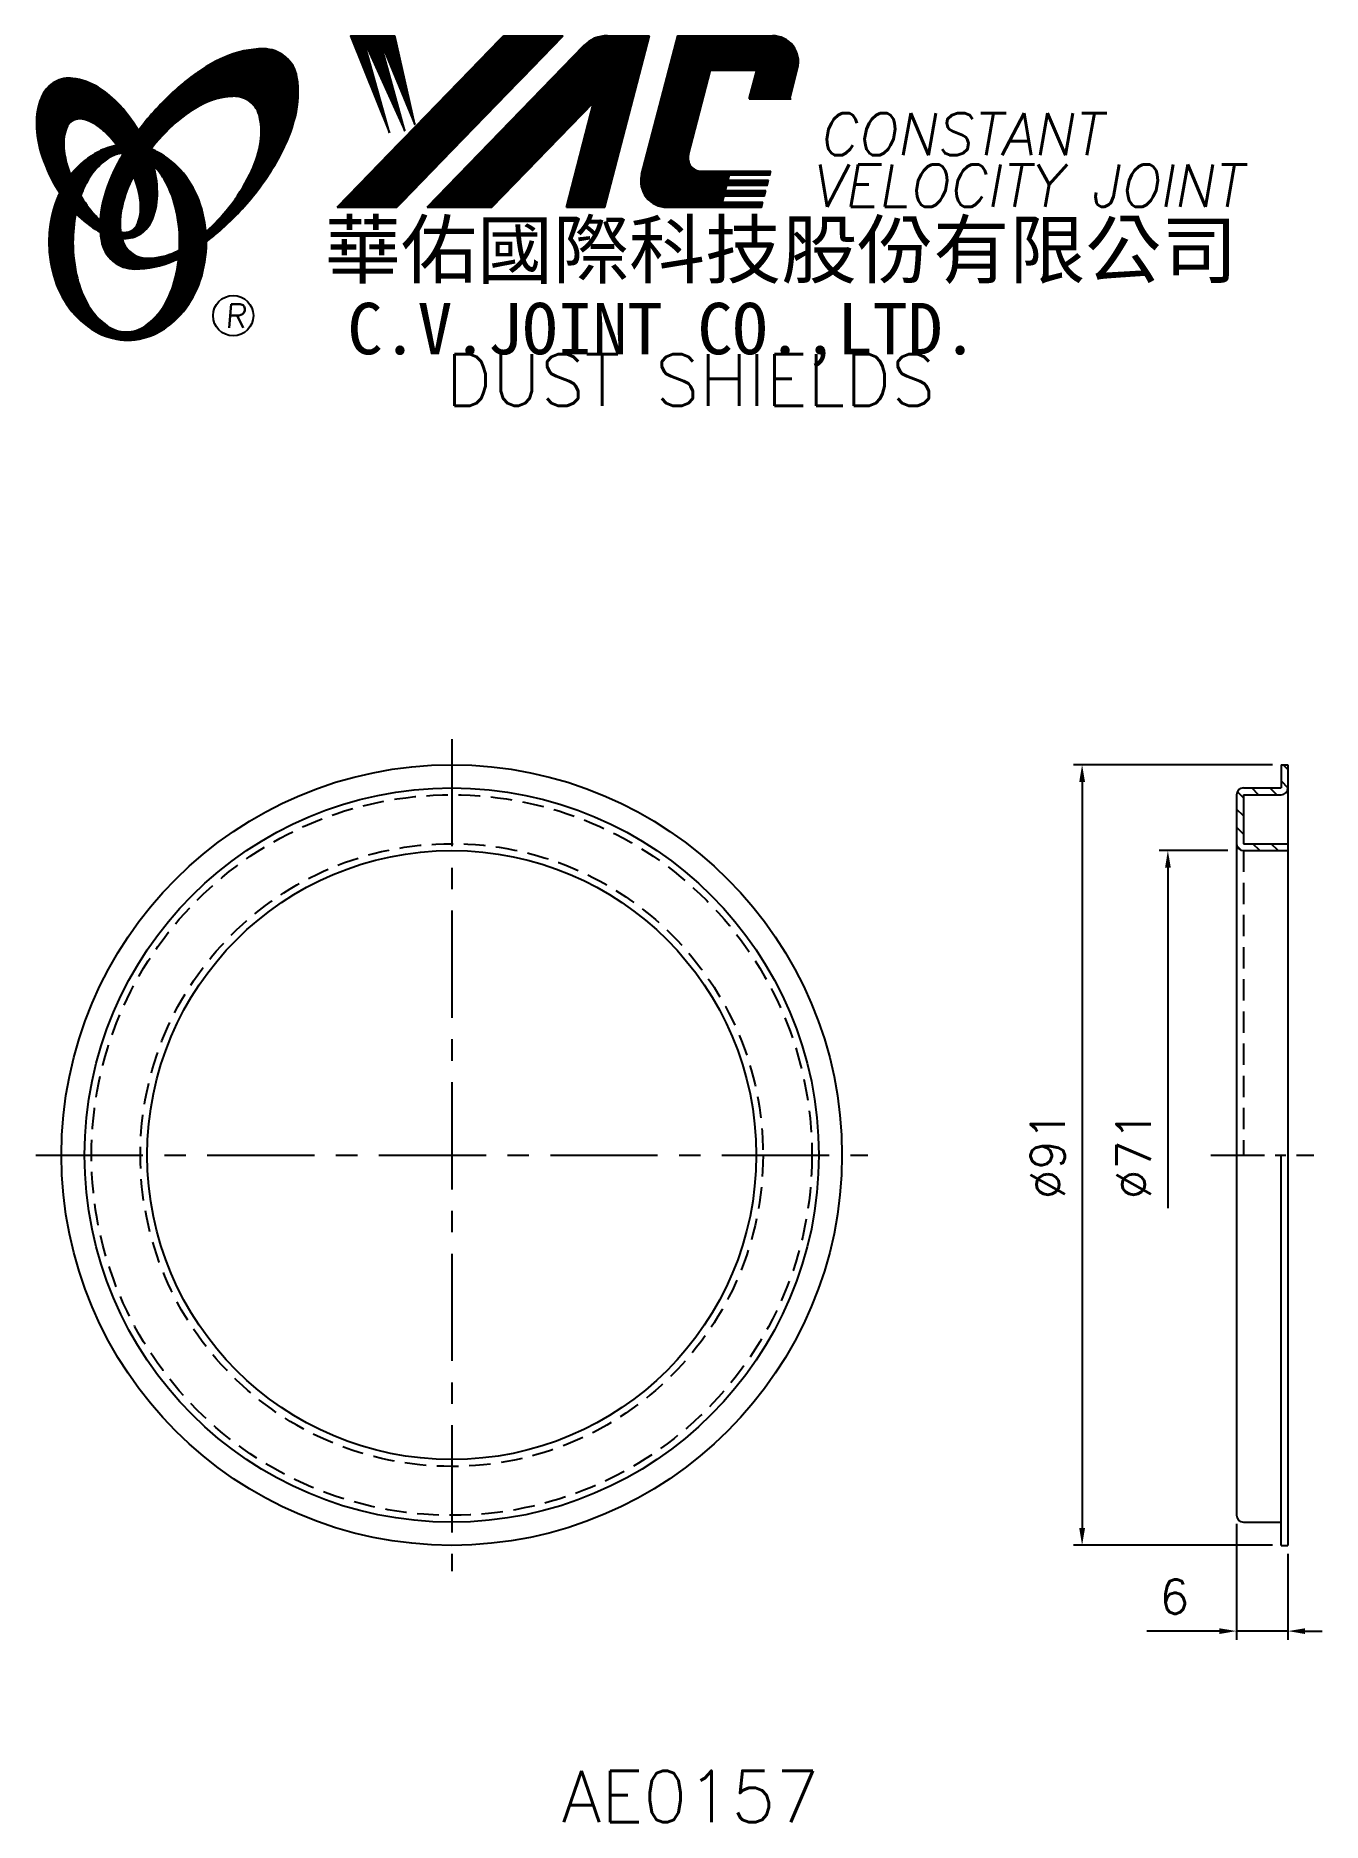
# Model space of a CAD drawing. Extents: x 112 to 262, y 0 to 208.
import ezdxf
from ezdxf.enums import TextEntityAlignment as Align

# ---------------------------------------------------------------- set-up
doc = ezdxf.new("R2010")
doc.units = 0
doc.header["$LTSCALE"] = 10
doc.header["$MEASUREMENT"] = 0
doc.linetypes.add('CENTER', pattern=[2, 1.25, -0.25, 0.25, -0.25])
doc.linetypes.add('HIDDEN', pattern=[0.375, 0.25, -0.125])
doc.layers.get('0').update_dxf_attribs({"linetype": 'CONTINUOUS'})
doc.layers.get('DEFPOINTS').update_dxf_attribs({"linetype": 'CONTINUOUS'})
doc.layers.add('4', color=4, linetype='CONTINUOUS')
doc.styles.add('CHINA', font='KAIU.TTF')
doc.styles.add('ITALICC', font='simplex.shx')
doc.dimstyles.new('STANDARD$0', dxfattribs={"dimtxt": 4, "dimasz": 2, "dimexe": 1, "dimexo": 1, "dimgap": 2, "dimtad": 1, "dimdec": 4, "dimzin": 10, "dimtxsty": 'ITALICC', "dimcen": 2, "dimclrd": 5, "dimclre": 5, "dimclrt": 18, "dimaunit": 1, "dimazin": 3, "dimtp": 0.1, "dimtfac": 0.7, "dimtdec": 4, "dimtmove": 0, "dimatfit": 3, "dimtolj": 1, "dimtzin": 10})
pattern_1 = [(45, (181.325208, -35.953442), (-0.00727476112, 0.00727476112), [])]
pattern_2 = [(45, (12.734663, 0.350968), (-0.00883883476, 0.00883883476), [])]

# ---------------------------------------------------------------- blocks, each defined once
blk = doc.blocks.new('*D14')
at = {"color": 5, "linetype": 'BYBLOCK'}
for p, q in [((250.69, 112.79), (242.69, 112.79)), ((243.69, 110.79), (243.69, 71.1))]:
    blk.add_line(p, q, dxfattribs=at)
blk.add_solid([(243.36, 110.79), (244.03, 110.79), (243.69, 112.79)], dxfattribs=at)
at = {"layer": 'DEFPOINTS', "color": 0, "linetype": 'BYBLOCK'}
for p in [(243.69, 112.79), (251.69, 112.79), (251.69, 41.79)]:
    blk.add_point(p, dxfattribs=at)
at = {"color": 18, "linetype": 'BYBLOCK', "insert": (239.69, 77.29), "char_height": 4, "attachment_point": 5, "rotation": 90, "style": 'ITALICC'}
blk.add_mtext('\\A1;∅71', dxfattribs=at)
blk = doc.blocks.new('*D15')
at = {"color": 5, "linetype": 'BYBLOCK'}
for p, q in [((255.89, 122.79), (232.69, 122.79)), ((233.69, 120.79), (233.69, 33.79)), ((255.89, 31.79), (232.69, 31.79))]:
    blk.add_line(p, q, dxfattribs=at)
for points in [[(233.36, 120.79), (234.03, 120.79), (233.69, 122.79)], [(233.36, 33.79), (234.03, 33.79), (233.69, 31.79)]]:
    blk.add_solid(points, dxfattribs=at)
at = {"layer": 'DEFPOINTS', "color": 0, "linetype": 'BYBLOCK'}
for p in [(256.89, 122.79), (233.69, 31.79), (256.89, 31.79)]:
    blk.add_point(p, dxfattribs=at)
at = {"color": 18, "linetype": 'BYBLOCK', "insert": (229.69, 77.29), "char_height": 4, "attachment_point": 5, "rotation": 90, "style": 'ITALICC'}
blk.add_mtext('\\A1;∅91', dxfattribs=at)
blk = doc.blocks.new('*D16')
at = {"color": 5, "linetype": 'BYBLOCK'}
for p, q in [((251.69, 34.29), (251.69, 20.79)), ((257.69, 30.79), (257.69, 20.79)), ((249.69, 21.79), (241.22, 21.79)), ((257.69, 21.79), (251.69, 21.79)), ((259.69, 21.79), (261.69, 21.79))]:
    blk.add_line(p, q, dxfattribs=at)
for points in [[(249.69, 22.12), (249.69, 21.45), (251.69, 21.79)], [(259.69, 22.12), (259.69, 21.45), (257.69, 21.79)]]:
    blk.add_solid(points, dxfattribs=at)
at = {"layer": 'DEFPOINTS', "color": 0, "linetype": 'BYBLOCK'}
for p in [(251.69, 35.29), (257.69, 31.79), (251.69, 21.79)]:
    blk.add_point(p, dxfattribs=at)
at = {"color": 18, "linetype": 'BYBLOCK', "insert": (244.45, 25.79), "char_height": 4, "attachment_point": 5, "style": 'ITALICC'}
blk.add_mtext('\\A1;6', dxfattribs=at)

msp = doc.modelspace()

# ---------------------------------------------------------------- hatches: boundary and pattern name
at = {"layer": '4', "linetype": 'CONTINUOUS'}
h = msp.add_hatch(dxfattribs=at)
h.set_pattern_fill('ANSI31', color=5, scale=0.082305, style=0)
h.set_pattern_definition([(45, (12.734663, 0.350968), (-0.00727476112, 0.00727476112), [])])
h.paths.add_polyline_path([(134.77013, 200.71947, -0.172879177), (136.71161, 200.06091, -0.172879177), (137.7989, 198.32285, -0.104527385), (137.82668, 194.99466, -0.065680101), (136.65715, 191.59271, -0.051823203), (134.21673, 187.75032, -0.044272532), (131.54176, 184.92398, -0.020203161), (131.59534, 183.78606, 0.006517006), (131.99989, 184.09814, 0.049863361), (136.55332, 188.5112, 0.049863361), (140.14296, 193.73837, 0.063682799), (141.964, 198.36571, 0.103597411), (142.1533, 202.94969, 0.177892575), (140.80469, 205.31996, 0.177892575), (138.2423, 206.25329, 0.103597411), (133.7545, 205.30024, 0.063682799), (129.49676, 202.73117, 0.049863361), (124.94333, 198.31811, 0.016070017), (123.67264, 196.7118, -0.007061632), (123.91992, 196.27476, -0.031648676), (124.8725, 194.23819, -0.008069351), (125.30441, 194.8025, -0.051823203), (128.48278, 198.06095, -0.065680101), (131.52471, 199.98131, -0.104527385)])
h.paths.add_polyline_path([(121.69446, 187.55815, -0.065680101), (122.864, 190.96011, -0.006063428), (123.10794, 191.43512, 0.027613469), (122.3811, 193.02319, 0.017011252), (121.84768, 193.95817, 0.007829282), (121.3537, 193.09094, 0.063682799), (119.53265, 188.4636, 0.103597411), (119.34335, 183.87963, 0.177892575), (120.69196, 181.50935, 0.177892575), (123.25435, 180.57602, 0.103597411), (127.74215, 181.52907, 0.008811776), (128.36912, 181.81914, 0.013922709), (128.44644, 182.78895, -0.009086703), (127.99643, 182.57151, -0.104527385), (124.75101, 181.83335, -0.172879177), (122.80953, 182.49191, -0.172879177), (121.72224, 184.22996, -0.104527385)])
h = msp.add_hatch(dxfattribs=at)
h.set_pattern_fill('ANSI31', color=5, scale=0.1, style=0)
h.set_pattern_definition(pattern_2)
h.paths.add_polyline_path([(173.19337, 207.78195), (166.23606, 207.78195), (146.81945, 187.77819), (153.77676, 187.77819)])
h.paths.add_polyline_path([(176.74026, 200.01638), (173.55989, 187.77819), (178.04087, 187.77819), (183.23931, 207.78195), (178.34258, 207.78195, 0.202785967), (175.60851, 206.62553), (157.31437, 187.77819), (164.86129, 187.77819)])
h.paths.add_polyline_path([(190.36737, 203.78353), (195.76109, 203.78353), (194.89207, 200.43952), (199.60889, 200.43952), (200.52561, 203.96708, 0.490800957), (197.5754, 207.78195), (186.54109, 207.78195), (182.33403, 191.59306, 0.490800957), (185.28423, 187.77819), (196.31855, 187.77819), (196.473, 188.3725), (191.75618, 188.3725), (191.94954, 189.11659), (196.66636, 189.11659), (196.82492, 189.72672), (192.1081, 189.72672), (192.26934, 190.34719), (196.98617, 190.34719), (197.14235, 190.94818), (192.42553, 190.94818), (192.58233, 191.55156), (197.29915, 191.55156), (197.41588, 192.00076), (189.27613, 192.00076, -0.490800957), (187.80103, 193.90819)])
h = msp.add_hatch(dxfattribs=at)
h.set_pattern_fill('ANSI31', color=1, scale=0.1, style=0)
h.set_pattern_definition(pattern_2)
h.paths.add_polyline_path([(153.55143, 207.78195), (148.3741, 207.78195), (152.94487, 196.47821), (149.87893, 207.43619), (154.71367, 196.71387), (151.76566, 207.43619), (155.89288, 197.42084)])
h = msp.add_hatch(dxfattribs=at)
h.set_pattern_fill('ANSI31', color=3, scale=0.082305, style=0)
h.set_pattern_definition(pattern_1)
h.paths.add_polyline_path([(118.97363, 201.77031, 0.106488277), (116.03175, 202.80888, 0.158297415), (113.94155, 202.41384, 0.158297415), (112.48222, 200.86615, 0.106488277), (111.77141, 197.82838, 0.071723199), (112.18945, 194.51542, 0.058080454), (113.73444, 190.70004, 0.058080454), (116.11548, 187.34225, 0.071723199), (118.68072, 185.20449, 0.020895977), (119.22091, 184.90251, -0.030777155), (119.205, 186.27872, -0.042059526), (118.10865, 187.44148, -0.04691039), (116.48948, 189.92263, -0.04691039), (115.3612, 192.66212, -0.060581117), (114.9591, 194.92419, -0.10187153), (115.27072, 197.01239, -0.185892489), (116.05081, 197.90403, -0.185892489), (117.22745, 198.04215, -0.10187153), (119.1251, 197.11661, -0.060581117), (120.76194, 195.50434, -0.04691039), (122.3811, 193.02319, -0.04691039), (123.50938, 190.28371, -0.060581117), (123.91148, 188.02164, -0.10187153), (123.59986, 185.93344, -0.185892489), (122.81977, 185.0418, -0.185892489), (121.64313, 184.90368, -0.002013383), (121.60233, 184.9143, 0.021593804), (121.72224, 184.22996, 0.006477741), (121.74025, 184.15293, 0.14950097), (123.7128, 184.56097, 0.158297415), (125.17213, 186.10865, 0.106488277), (125.88295, 189.14642, 0.071723199), (125.4649, 192.45938, 0.058080454), (123.91992, 196.27476, 0.058080454), (121.53887, 199.63256, 0.071723199)])
h = msp.add_hatch(dxfattribs=at)
h.set_pattern_fill('ANSI31', color=1, scale=0.082305, style=0)
h.set_pattern_definition(pattern_1)
h.paths.add_polyline_path([(120.06725, 193.44686, -0.120168026), (121.75905, 194.10025, 0.016865385), (121.15928, 194.98299, 0.076648372), (119.00306, 194.26407, 0.104809576), (115.9186, 191.75097, 0.005838257), (115.75166, 191.53877, 0.028089978), (116.48948, 189.92263, 0.014237292), (116.93161, 189.13759, -0.045767751), (117.85679, 191.07443, -0.106890197)])
h.paths.add_polyline_path([(116.03589, 183.69224, -0.048711043), (116.36599, 187.07258, -0.007865741), (116.11548, 187.34225, -0.037695478), (114.47961, 189.46101, 0.03042545), (113.95428, 188.15703, 0.080710289), (113.22885, 183.69224, 0.080710289), (113.95428, 179.22745, 0.089265679), (115.9186, 175.63351, 0.104809576), (119.00306, 173.12041, 0.11926607), (122.41225, 172.29547, 0.11926607), (125.82144, 173.12041, 0.104809576), (128.9059, 175.63351, 0.089265679), (130.87022, 179.22745, 0.080710289), (131.59566, 183.69224, 0.080710289), (130.87022, 188.15703, 0.089265679), (128.9059, 191.75097, 0.104809576), (125.82144, 194.26407, 0.025513357), (125.12821, 194.57682, 0.004818181), (124.8725, 194.23819, -0.023722145), (125.41372, 192.64144, -0.065307489), (126.6489, 191.07443, -0.073950765), (127.96135, 187.8767, -0.060532391), (128.46981, 183.69224, -0.060532391), (127.96135, 179.50778, -0.073950765), (126.6489, 176.31005, -0.106890197), (124.43844, 173.93762, -0.153118262), (122.25285, 173.25224, -0.153118262), (120.06725, 173.93762, -0.106890197), (117.85679, 176.31005, -0.073950765), (116.54434, 179.50778, -0.060532391)])
h = msp.add_hatch(dxfattribs=at)
h.set_pattern_fill('ANSI31', color=5, scale=12, angle=90, style=0)
h.set_pattern_definition([(135, (25.6287, -6.3287), (-1.06066, -1.06066), [])])
h.paths.add_polyline_path([(256.89188, 119.28786, 0.414213562), (257.69188, 120.08786), (257.69188, 122.78786), (256.89188, 122.78786), (256.89188, 120.08786), (252.49188, 120.08786, 0.414213562), (251.69188, 119.28786), (251.69188, 113.58786, 0.414213562), (252.49188, 112.78786), (257.69188, 112.78786), (257.69188, 113.58786), (252.49188, 113.58786), (252.49188, 119.28786)])

# ---------------------------------------------------------------- linework, layer by layer
at = {"layer": '4', "color": 5, "linetype": 'CONTINUOUS'}
for p, q in [((146.81945, 187.77819), (166.23606, 207.78195)), ((153.77676, 187.77819), (173.19337, 207.78195)), ((157.31437, 187.77819), (175.60851, 206.62553)), ((166.23606, 207.78195), (173.19337, 207.78195)), ((178.04087, 187.77819), (183.23931, 207.78195)), ((178.34258, 207.78195), (183.23931, 207.78195)), ((182.33403, 191.59306), (186.54109, 207.78195)), ((186.54109, 207.78195), (197.5754, 207.78195)), ((187.80103, 193.90819), (190.36737, 203.78353)), ((190.36737, 203.78353), (195.76109, 203.78353)), ((194.89207, 200.43952), (195.76109, 203.78353)), ((199.60889, 200.43952), (200.52561, 203.96708)), ((164.86129, 187.77819), (176.74026, 200.01638)), ((173.55989, 187.77819), (176.74026, 200.01638)), ((194.89207, 200.43952), (199.75932, 200.43952)), ((189.27613, 192.00076), (197.41588, 192.00076)), ((197.29915, 191.55156), (197.41588, 192.00076)), ((192.1081, 189.72672), (192.26934, 190.34719)), ((192.1081, 189.72672), (196.82492, 189.72672)), ((192.26934, 190.34719), (196.98617, 190.34719)), ((192.42553, 190.94818), (192.58233, 191.55156)), ((192.42553, 190.94818), (197.14235, 190.94818)), ((192.58233, 191.55156), (197.29915, 191.55156)), ((196.66636, 189.11659), (196.82492, 189.72672)), ((196.98617, 190.34719), (197.14235, 190.94818)), ((146.81945, 187.77819), (153.77676, 187.77819)), ((157.31437, 187.77819), (164.86129, 187.77819)), ((173.55989, 187.77819), (178.04087, 187.77819)), ((185.28423, 187.77819), (196.31855, 187.77819)), ((191.75618, 188.3725), (191.94954, 189.11659)), ((191.75618, 188.3725), (196.473, 188.3725)), ((191.94954, 189.11659), (196.66636, 189.11659)), ((196.31855, 187.77819), (196.473, 188.3725))]:
    msp.add_line(p, q, dxfattribs=at)
at = {"layer": '4', "color": 1, "linetype": 'CONTINUOUS'}
for p, q in [((148.3741, 207.78195), (152.94487, 196.47821)), ((148.3741, 207.78195), (153.55143, 207.78195)), ((149.87893, 207.43619), (154.71367, 196.71387)), ((152.94487, 196.47821), (149.87893, 207.43619)), ((151.76566, 207.43619), (155.89288, 197.42084)), ((154.71367, 196.71387), (151.76566, 207.43619)), ((155.89288, 197.42084), (153.55143, 207.78195))]:
    msp.add_line(p, q, dxfattribs=at)
at = {"layer": '4', "color": 5, "linetype": 'CENTER'}
for p, q in [((160.19191, 125.78786), (160.19191, 28.78786)), ((111.69191, 77.28786), (208.69191, 77.28786))]:
    msp.add_line(p, q, dxfattribs=at)
at = {"layer": '4', "color": 7, "linetype": 'CONTINUOUS'}
for p, q in [((256.89188, 122.78786), (257.69188, 122.78786)), ((256.89188, 122.78786), (256.89188, 120.08786)), ((257.69188, 122.78786), (257.69188, 31.78786)), ((251.69188, 119.28786), (251.69188, 35.28786)), ((252.49188, 120.08786), (256.89188, 120.08786)), ((252.49188, 119.28786), (256.89188, 119.28786)), ((252.49188, 119.28786), (252.49188, 113.58786)), ((252.49188, 113.58786), (257.69188, 113.58786)), ((252.49188, 112.78786), (257.69188, 112.78786)), ((256.89188, 31.78786), (256.89188, 77.28786)), ((252.49188, 34.48786), (256.89188, 34.48786)), ((256.89188, 31.78786), (257.69188, 31.78786)), ((256.89188, 31.78786), (257.69188, 31.78786))]:
    msp.add_line(p, q, dxfattribs=at)
at = {"layer": '4', "color": 5, "linetype": 'HIDDEN'}
msp.add_line((252.49188, 112.78786), (252.49188, 77.28786), dxfattribs=at)
at = {"layer": '4', "color": 5, "linetype": 'CENTER', "ltscale": 0.5}
msp.add_line((248.69188, 77.28786), (260.69188, 77.28786), dxfattribs=at)
at = {"layer": '4', "color": 5, "linetype": 'CONTINUOUS'}
for points in [[(131.59534, 183.78606, 0.006517006), (131.99989, 184.09814, 0.049863361), (136.55332, 188.5112, 0.049863361), (140.14296, 193.73837, 0.063682799), (141.964, 198.36571, 0.103597411), (142.1533, 202.94969, 0.177892575), (140.80469, 205.31996, 0.177892575), (138.2423, 206.25329, 0.103597411), (133.7545, 205.30024, 0.063682799), (129.49676, 202.73117, 0.049863361), (124.94333, 198.31811, 0.016070017), (123.67264, 196.7118)], [(131.54176, 184.92398, 0.044272532), (134.21673, 187.75032, 0.051823203), (136.65715, 191.59271, 0.065680101), (137.82668, 194.99466, 0.104527385), (137.7989, 198.32285, 0.172879177), (136.71161, 200.06091, 0.172879177), (134.77013, 200.71947, 0.104527385), (131.52471, 199.98131, 0.065680101), (128.48278, 198.06095, 0.051823203), (125.30441, 194.8025, 0.008069351), (124.8725, 194.23819)], [(121.84768, 193.95817, 0.007829282), (121.3537, 193.09094, 0.063682799), (119.53265, 188.4636, 0.103597411), (119.34335, 183.87963, 0.177892575), (120.69196, 181.50935, 0.177892575), (123.25435, 180.57602, 0.103597411), (127.74215, 181.52907, 0.008811776), (128.36912, 181.81914, 0.008811776)], [(123.10794, 191.43512, 0.006063428), (122.864, 190.96011, 0.065680101), (121.69446, 187.55815, 0.104527385), (121.72224, 184.22996, 0.172879177), (122.80953, 182.49191, 0.172879177), (124.75101, 181.83335, 0.104527385), (127.99643, 182.57151, 0.009086703), (128.44644, 182.78895, 0.009086703)]]:
    msp.add_lwpolyline(points, format="xyb", dxfattribs=at)
at = {"layer": '4', "color": 3, "linetype": 'CONTINUOUS'}
for points in [[(121.74025, 184.15293, 0.14950097), (123.7128, 184.56097, 0.158297415), (125.17213, 186.10865, 0.106488277), (125.88295, 189.14642, 0.071723199), (125.4649, 192.45938, 0.058080454), (123.91992, 196.27476, 0.058080454), (121.53887, 199.63256, 0.071723199), (118.97363, 201.77031, 0.106488277), (116.03175, 202.80888, 0.158297415), (113.94155, 202.41384, 0.158297415), (112.48222, 200.86615, 0.106488277), (111.77141, 197.82838, 0.071723199), (112.18945, 194.51542, 0.058080454), (113.73444, 190.70004, 0.058080454), (116.11548, 187.34225, 0.071723199), (118.68072, 185.20449, 0.020895977), (119.22091, 184.90251, 0.020895977)], [(121.60233, 184.9143, 0.002013383), (121.64313, 184.90368, 0.185892489), (122.81977, 185.0418, 0.185892489), (123.59986, 185.93344, 0.10187153), (123.91148, 188.02164, 0.060581117), (123.50938, 190.28371, 0.04691039), (122.3811, 193.02319, 0.04691039), (120.76194, 195.50434, 0.060581117), (119.1251, 197.11661, 0.10187153), (117.22745, 198.04215, 0.185892489), (116.05081, 197.90403, 0.185892489), (115.27072, 197.01239, 0.10187153), (114.9591, 194.92419, 0.060581117), (115.3612, 192.66212, 0.04691039), (116.48948, 189.92263, 0.04691039), (118.10865, 187.44148, 0.042059526), (119.205, 186.27872, 0.042059526)]]:
    msp.add_lwpolyline(points, format="xyb", dxfattribs=at)
at = {"layer": '4', "color": 1, "linetype": 'CONTINUOUS'}
for points in [[(114.47961, 189.46101, 0.03042545), (113.95428, 188.15703, 0.080710289), (113.22885, 183.69224, 0.080710289), (113.95428, 179.22745, 0.089265679), (115.9186, 175.63351, 0.104809576), (119.00306, 173.12041, 0.11926607), (122.41225, 172.29547, 0.11926607), (125.82144, 173.12041, 0.104809576), (128.9059, 175.63351, 0.089265679), (130.87022, 179.22745, 0.080710289), (131.59566, 183.69224, 0.080710289), (130.87022, 188.15703, 0.089265679), (128.9059, 191.75097, 0.104809576), (125.82144, 194.26407, 0.025513357), (125.12821, 194.57682, 0.025513357)], [(121.15928, 194.98299, 0.076648372), (119.00306, 194.26407, 0.104809576), (115.9186, 191.75097, 0.005838257), (115.75166, 191.53877, 0.005838257)], [(121.75905, 194.10025, 0.120168026), (120.06725, 193.44686, 0.106890197), (117.85679, 191.07443, 0.045767751), (116.93161, 189.13759, 0.045767751)], [(116.36599, 187.07258, 0.048711043), (116.03589, 183.69224, 0.060532391), (116.54434, 179.50778, 0.073950765), (117.85679, 176.31005, 0.106890197), (120.06725, 173.93762, 0.153118262), (122.25285, 173.25224, 0.153118262), (124.43844, 173.93762, 0.106890197), (126.6489, 176.31005, 0.073950765), (127.96135, 179.50778, 0.060532391), (128.46981, 183.69224, 0.060532391), (127.96135, 187.8767, 0.073950765), (126.6489, 191.07443, 0.065307489), (125.41372, 192.64144)]]:
    msp.add_lwpolyline(points, format="xyb", dxfattribs=at)
at = {"layer": '4', "color": 5, "linetype": 'CONTINUOUS'}
msp.add_circle((134.71649, 175.14652), 2.35282, dxfattribs=at)
at = {"layer": '4', "color": 7, "linetype": 'CONTINUOUS'}
for radius in [45.5, 42.8, 35.5]:
    msp.add_circle((160.19191, 77.28786), radius, dxfattribs=at)
at = {"layer": '4', "color": 5, "linetype": 'HIDDEN'}
for radius in [42, 36.3]:
    msp.add_circle((160.19191, 77.28786), radius, dxfattribs=at)
at = {"layer": '4', "color": 5, "linetype": 'CONTINUOUS'}
for centre, radius, start, end in [((178.34258, 203.97171), 3.81024, 90, 135.8533387), ((197.5754, 204.73376), 3.04819, 345.4326059, 90), ((189.27613, 193.52485), 1.5241, 165.4326059, 270), ((185.28423, 190.82638), 3.04819, 165.4326059, 270)]:
    msp.add_arc(centre, radius, start, end, dxfattribs=at)
at = {"layer": '4', "color": 7, "linetype": 'CONTINUOUS'}
for centre, start, end in [((252.49188, 119.28786), 90, 180), ((256.89188, 120.08786), 270, 0), ((252.49188, 113.58786), 180, 270), ((252.49188, 35.28786), 180, 270)]:
    msp.add_arc(centre, 0.8, start, end, dxfattribs=at)

# ---------------------------------------------------------------- texts
at = {"layer": '4', "color": 5, "linetype": 'CONTINUOUS', "style": 'ITALICC'}
for s, height, oblique, p in [('CONSTANT', 4.9, 10, (202.96827, 193.84866)), ('VELOCITY JOINT', 4.9, 10, (202.09004, 187.85328)), ('R', 2.75625, 5, (133.7578, 173.73692))]:
    msp.add_text(s, height=height, dxfattribs=dict(at, oblique=oblique)).set_placement(p)
at = {"layer": '4', "color": 7, "linetype": 'CONTINUOUS', "style": 'CHINA'}
for s, height, p in [('華佑國際科技股份有限公司', 6.5, (145.4061, 179.58834)), ('C.V.JOINT CO.,LTD.', 6, (148.03473, 170.64212))]:
    msp.add_text(s, height=height, dxfattribs=at).set_placement(p)
at = {"layer": '4', "color": 18, "linetype": 'CONTINUOUS', "style": 'ITALICC'}
for s, p in [('DUST SHIELDS', (188.03746, 164.6493)), ('AE0157', (188.03746, -0.49809))]:
    msp.add_text(s, height=6, dxfattribs=at).set_placement(p, align=Align.CENTER)

# ---------------------------------------------------------------- dimensions: what is measured, and where the dimension line sits
at = {"layer": '4', "color": 7, "linetype": 'CONTINUOUS'}
dim = msp.add_linear_dim(base=(233.69185, 31.78786), p1=(256.89188, 122.78786), p2=(256.89188, 31.78786), angle=90, text='%%C91', dimstyle='STANDARD$0', dxfattribs=at)
dim.commit()
dim.dimension.update_dxf_attribs({"geometry": '*D15', "text_midpoint": (229.69185, 77.28786)})
dim = msp.add_linear_dim(base=(243.69189, 112.78786), p1=(251.69188, 41.78786), p2=(251.69188, 112.78786), angle=90, text='%%C71', dimstyle='STANDARD$0', override={"dimcen": -2, "dimse1": 1, "dimsd1": 1}, dxfattribs=at)
dim.commit()
dim.dimension.update_dxf_attribs({"geometry": '*D14', "text_midpoint": (239.69189, 77.28786)})
dim = msp.add_linear_dim(base=(251.69188, 21.7879), p1=(257.69188, 31.78786), p2=(251.69188, 35.28786), text='6', dimstyle='STANDARD$0', dxfattribs=at)
dim.commit()
dim.dimension.update_dxf_attribs({"geometry": '*D16', "text_midpoint": (244.45378, 25.7879)})

doc.saveas('drawing.dxf')
